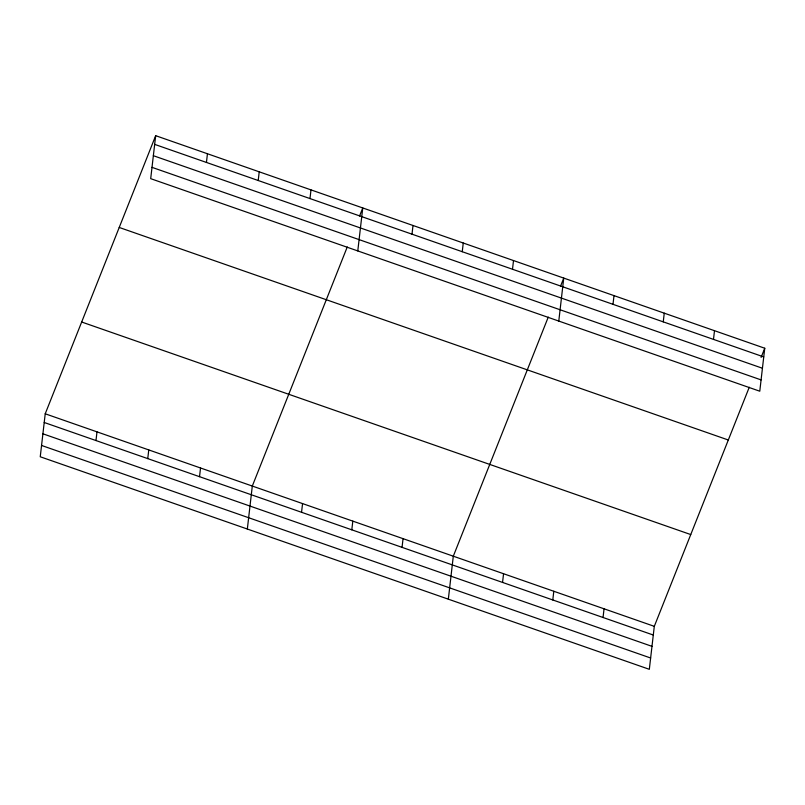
<?xml version="1.0" encoding="UTF-8"?>
<svg xmlns="http://www.w3.org/2000/svg" width="805" height="805" viewBox="0 0 805 805"><rect width="100%" height="100%" fill="white"/><g stroke="black" fill="none" stroke-linecap="round" stroke-linejoin="round"><path stroke-width="1.21" d="M155.677 135.683L150.696 178.66L759.779 391.21L764.75 348.233L155.677 135.683L45.221 413.79L40.25 456.767L649.323 669.317L654.304 626.34L749.264 387.235M95.986 440.556L96.992 431.852M147.758 458.619L148.764 449.925M206.442 162.449L207.449 153.745M199.529 476.691L200.536 467.987M258.214 180.511L259.22 171.817M247.336 529.036L252.307 486.049L347.267 246.954M309.985 198.583L310.992 189.879M301.553 512.292L302.559 503.588M357.782 250.929L362.763 207.952L359.573 215.982M351.805 529.821L352.811 521.127M411.999 234.185L413.005 225.481M402.047 547.36L403.053 538.656M462.251 251.713L463.257 243.019M448.335 599.182L453.306 556.195L548.265 317.09M512.503 269.252L513.51 260.548M502.551 582.428L503.558 573.734M558.781 321.074L563.752 278.087L560.562 286.117M552.794 599.967L553.8 591.262M612.997 304.32L614.004 295.626M603.046 617.505L604.052 608.801M663.25 321.859L664.256 313.155M713.492 339.398L714.498 330.694M761.107 357.41L764.75 348.233M154.671 144.377L763.744 356.927M153.353 155.697L762.436 368.247M152.004 167.349L761.087 379.9M119.221 227.453L728.304 440.003M81.667 322.01L690.75 534.56M45.221 413.79L654.304 626.34M44.215 422.484L653.298 635.034M42.907 433.804L651.99 646.355M41.558 445.457L650.641 658.007"/></g></svg>
